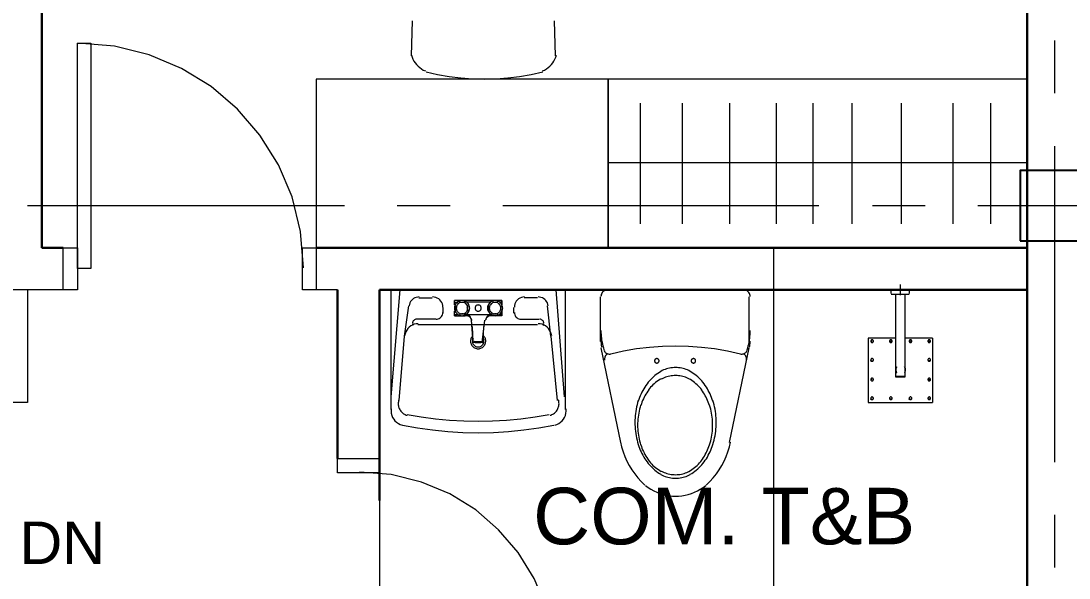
# Model space of a CAD drawing. Header units: millimetres. Extents: x -5796 to 14097, y -6464 to 19186.
# Drawn here: x 1475 to 5199, y 8046 to 10026 of the extents above; entities that cross this region are included whole.
import ezdxf

# ---------------------------------------------------------------- set-up
doc = ezdxf.new("R2010")
doc.units = ezdxf.units.MM
for name, color, linetype in [('ARCH-LINES', 7, 'Continuous'), ('ARCH-TEXT', 7, 'Continuous'), ('COLUMN', 1, 'Continuous')]:
    doc.layers.add(name, color=color, linetype=linetype)
doc.styles.add('Arial', font='arial.ttf')

msp = doc.modelspace()

# ---------------------------------------------------------------- linework, layer by layer
at = {"layer": 'ARCH-LINES', "lineweight": 30}
for points in [[(1549, 9219.7), (1549, 12670)], [(5050, 12670), (5050, 3201.6)], [(1625.1, 9219.7), (1549, 9219.7)], [(5050, 9219.7), (2523.4, 9219.7)], [(2599.6, 9070.6), (2599.6, 8470.7)], [(2748.8, 9070.6), (2748.8, 8321.5)], [(2748.8, 9070.6), (5050, 9070.6)]]:
    msp.add_lwpolyline(points, dxfattribs=at)
at = {"layer": 'ARCH-LINES', "lineweight": 9}
for points in [[(2863.1, 9902.2), (2866.2, 10026)], [(3374.1, 9902.2), (3370.9, 10026)], [(2479, 9148.3), (2468.5, 9277.8), (2438.1, 9400.6), (2389.5, 9515.2), (2324.3, 9619.8), (2244.2, 9712.8), (2150.9, 9792.6), (2045.8, 9857.5), (1930.8, 9905.9), (1807.5, 9936.2), (1677.5, 9946.6)], [(2862.6, 9904.9), (2864.9, 9897.4), (2867.9, 9890.2), (2871.5, 9883.3), (2875.7, 9876.8), (2880.5, 9870.8), (2885.9, 9865.2), (2891.7, 9860.1), (2898, 9855.5), (2904.7, 9851.6), (2911.9, 9848.2)], [(3328.4, 9848.2), (3335.6, 9851.6), (3342.3, 9855.5), (3348.6, 9860.1), (3354.4, 9865.2), (3359.8, 9870.8), (3364.6, 9876.8), (3368.8, 9883.3), (3372.4, 9890.2), (3375.4, 9897.4), (3377.7, 9904.9)], [(2914.4, 9845.6), (2955.4, 9836.2), (2996.7, 9829), (3038.3, 9823.8), (3080, 9820.7), (3121.7, 9819.7), (3163.5, 9820.7), (3205.2, 9823.8), (3246.8, 9829), (3288.1, 9836.2), (3329.1, 9845.6)], [(2523.4, 9819.6), (2523.4, 9219.7), (3561.4, 9219.7), (3561.4, 9819.6), (2523.4, 9819.6)], [(3561.4, 9819.6), (3561.4, 9219.7), (5050, 9219.7), (5050, 9819.6), (3561.4, 9819.6)], [(5050, 9521.3), (3561.4, 9521.3)], [(4599.3, 9089.6), (4599.3, 9051.5)], [(4567.5, 9057.9), (4567.5, 9070.6)], [(4567.5, 9070.6), (4570.7, 9070.6)], [(4567.5, 9057.9), (4567.5, 9057.9)], [(4567.5, 9054.7), (4570.7, 9054.7)], [(4570.7, 9070.6), (4627.9, 9070.6)], [(4570.7, 9054.7), (4627.9, 9054.7)], [(4580.2, 9070.6), (4618.3, 9070.6)], [(4583.4, 8762.7), (4583.4, 9054.7)], [(4615.2, 9054.7), (4615.2, 8762.7)], [(4627.9, 9070.6), (4631, 9070.6)], [(4627.9, 9054.7), (4631, 9054.7)], [(4631, 9070.6), (4631, 9057.9)], [(4631, 9057.9), (4631, 9057.9)], [(4485, 8899.2), (4485, 8899.2)], [(4485, 8899.2), (4485, 8670.6)], [(4583.4, 8899.2), (4485, 8899.2)], [(4499.3, 8892.8), (4498.5, 8892.7), (4497.8, 8892.6), (4497.1, 8892.3), (4496.5, 8891.9), (4495.9, 8891.4), (4495.5, 8890.9), (4495.1, 8890.2), (4494.8, 8889.6), (4494.6, 8888.8), (4494.5, 8888)], [(4494.5, 8888), (4494.6, 8887.3), (4494.8, 8886.5), (4495.1, 8885.9), (4495.5, 8885.2), (4495.9, 8884.7), (4496.5, 8884.2), (4497.1, 8883.8), (4497.8, 8883.5), (4498.5, 8883.3), (4499.3, 8883.3)], [(4494.5, 8886.5), (4497.7, 8886.5)], [(4497.7, 8886.5), (4494.5, 8886.5)], [(4497.7, 8886.5), (4497.7, 8889.6)], [(4497.7, 8889.6), (4497.7, 8886.5)], [(4497.7, 8889.6), (4497.7, 8889.6)], [(4497.7, 8886.5), (4497.7, 8886.5)], [(4504.1, 8888), (4504, 8888.8), (4503.8, 8889.6), (4503.5, 8890.2), (4503.1, 8890.9), (4502.7, 8891.4), (4502.1, 8891.9), (4501.5, 8892.3), (4500.8, 8892.6), (4500.1, 8892.7), (4499.3, 8892.8)], [(4499.3, 8883.3), (4500.1, 8883.3), (4500.8, 8883.5), (4501.5, 8883.8), (4502.1, 8884.2), (4502.7, 8884.7), (4503.1, 8885.2), (4503.5, 8885.9), (4503.8, 8886.5), (4504, 8887.3), (4504.1, 8888)], [(4566, 8892.8), (4565.2, 8892.7), (4564.5, 8892.6), (4563.8, 8892.3), (4563.2, 8891.9), (4562.6, 8891.4), (4562.1, 8890.9), (4561.7, 8890.2), (4561.4, 8889.6), (4561.3, 8888.8), (4561.2, 8888)], [(4561.2, 8888), (4561.3, 8887.3), (4561.4, 8886.5), (4561.7, 8885.9), (4562.1, 8885.2), (4562.6, 8884.7), (4563.2, 8884.2), (4563.8, 8883.8), (4564.5, 8883.5), (4565.2, 8883.3), (4566, 8883.3)], [(4564.4, 8886.5), (4564.4, 8889.6)], [(4564.4, 8889.6), (4564.4, 8886.5)], [(4564.4, 8889.6), (4564.4, 8889.6)], [(4567.5, 8886.5), (4564.4, 8886.5)], [(4564.4, 8886.5), (4567.5, 8886.5)], [(4564.4, 8886.5), (4564.4, 8886.5)], [(4570.7, 8888), (4570.7, 8888.8), (4570.5, 8889.6), (4570.2, 8890.2), (4569.8, 8890.9), (4569.3, 8891.4), (4568.8, 8891.9), (4568.2, 8892.3), (4567.5, 8892.6), (4566.7, 8892.7), (4566, 8892.8)], [(4566, 8883.3), (4566.7, 8883.3), (4567.5, 8883.5), (4568.2, 8883.8), (4568.8, 8884.2), (4569.3, 8884.7), (4569.8, 8885.2), (4570.2, 8885.9), (4570.5, 8886.5), (4570.7, 8887.3), (4570.7, 8888)], [(4713.6, 8899.2), (4615.2, 8899.2)], [(4635.8, 8892.8), (4635, 8892.7), (4634.3, 8892.6), (4633.6, 8892.3), (4633, 8891.9), (4632.4, 8891.4), (4632, 8890.9), (4631.6, 8890.2), (4631.3, 8889.6), (4631.1, 8888.8), (4631, 8888)], [(4631, 8888), (4631.1, 8887.3), (4631.3, 8886.5), (4631.6, 8885.9), (4632, 8885.2), (4632.4, 8884.7), (4633, 8884.2), (4633.6, 8883.8), (4634.3, 8883.5), (4635, 8883.3), (4635.8, 8883.3)], [(4631, 8886.5), (4634.2, 8886.5)], [(4634.2, 8886.5), (4631, 8886.5)], [(4634.2, 8886.5), (4634.2, 8889.6)], [(4634.2, 8889.6), (4634.2, 8886.5)], [(4634.2, 8889.6), (4634.2, 8889.6)], [(4634.2, 8886.5), (4634.2, 8886.5)], [(4640.6, 8888), (4640.5, 8888.8), (4640.3, 8889.6), (4640, 8890.2), (4639.6, 8890.9), (4639.2, 8891.4), (4638.6, 8891.9), (4638, 8892.3), (4637.3, 8892.6), (4636.6, 8892.7), (4635.8, 8892.8)], [(4635.8, 8883.3), (4636.6, 8883.3), (4637.3, 8883.5), (4638, 8883.8), (4638.6, 8884.2), (4639.2, 8884.7), (4639.6, 8885.2), (4640, 8885.9), (4640.3, 8886.5), (4640.5, 8887.3), (4640.6, 8888)], [(4702.4, 8892.8), (4701.7, 8892.7), (4700.9, 8892.6), (4700.3, 8892.3), (4699.6, 8891.9), (4699.1, 8891.4), (4698.6, 8890.9), (4698.2, 8890.2), (4697.9, 8889.6), (4697.8, 8888.8), (4697.7, 8888)], [(4697.7, 8888), (4697.8, 8887.3), (4697.9, 8886.5), (4698.2, 8885.9), (4698.6, 8885.2), (4699.1, 8884.7), (4699.6, 8884.2), (4700.3, 8883.8), (4700.9, 8883.5), (4701.7, 8883.3), (4702.4, 8883.3)], [(4700.9, 8886.5), (4700.9, 8889.6)], [(4700.9, 8889.6), (4700.9, 8886.5)], [(4700.9, 8889.6), (4700.9, 8889.6)], [(4704, 8886.5), (4700.9, 8886.5)], [(4700.9, 8886.5), (4704, 8886.5)], [(4700.9, 8886.5), (4700.9, 8886.5)], [(4707.2, 8888), (4707.1, 8888.8), (4707, 8889.6), (4706.7, 8890.2), (4706.3, 8890.9), (4705.8, 8891.4), (4705.3, 8891.9), (4704.6, 8892.3), (4704, 8892.6), (4703.2, 8892.7), (4702.4, 8892.8)], [(4702.4, 8883.3), (4703.2, 8883.3), (4704, 8883.5), (4704.6, 8883.8), (4705.3, 8884.2), (4705.8, 8884.7), (4706.3, 8885.2), (4706.7, 8885.9), (4707, 8886.5), (4707.1, 8887.3), (4707.2, 8888)], [(4713.6, 8899.2), (4713.6, 8899.2)], [(4713.6, 8899.2), (4713.6, 8670.6)], [(4499.3, 8826.2), (4498.5, 8826.1), (4497.8, 8825.9), (4497.1, 8825.6), (4496.5, 8825.2), (4495.9, 8824.8), (4495.5, 8824.2), (4495.1, 8823.6), (4494.8, 8822.9), (4494.6, 8822.2), (4494.5, 8821.4)], [(4494.5, 8821.4), (4494.6, 8820.6), (4494.8, 8819.9), (4495.1, 8819.2), (4495.5, 8818.6), (4495.9, 8818), (4496.5, 8817.5), (4497.1, 8817.2), (4497.8, 8816.9), (4498.5, 8816.7), (4499.3, 8816.6)], [(4494.5, 8819.8), (4494.5, 8816.6)], [(4494.5, 8816.6), (4494.5, 8819.8)], [(4494.5, 8819.8), (4497.7, 8819.8)], [(4497.7, 8816.6), (4494.5, 8816.6)], [(4497.7, 8816.6), (4497.7, 8819.8)], [(4497.7, 8819.8), (4497.7, 8816.6)], [(4497.7, 8819.8), (4497.7, 8819.8)], [(4497.7, 8816.6), (4497.7, 8816.6)], [(4497.7, 8816.6), (4497.7, 8816.6)], [(4504.1, 8821.4), (4504, 8822.2), (4503.8, 8822.9), (4503.5, 8823.6), (4503.1, 8824.2), (4502.7, 8824.8), (4502.1, 8825.2), (4501.5, 8825.6), (4500.8, 8825.9), (4500.1, 8826.1), (4499.3, 8826.2)], [(4499.3, 8816.6), (4500.1, 8816.7), (4500.8, 8816.9), (4501.5, 8817.2), (4502.1, 8817.5), (4502.7, 8818), (4503.1, 8818.6), (4503.5, 8819.2), (4503.8, 8819.9), (4504, 8820.6), (4504.1, 8821.4)], [(4586.7, 8796.7), (4586.1, 8795.8), (4585.6, 8794.8), (4585.1, 8793.9), (4584.6, 8792.9), (4584.3, 8791.8), (4584, 8790.8), (4583.7, 8789.7), (4583.6, 8788.7), (4583.5, 8787.6), (4583.4, 8786.5)], [(4586.6, 8796.6), (4586, 8795.7), (4585.5, 8794.7), (4585, 8793.8), (4584.6, 8792.8), (4584.2, 8791.8), (4584, 8790.8), (4583.7, 8789.7), (4583.6, 8788.6), (4583.5, 8787.6), (4583.4, 8786.5)], [(4586.4, 8796.2), (4585.9, 8795.4), (4585.4, 8794.5), (4584.9, 8793.5), (4584.5, 8792.6), (4584.2, 8791.6), (4583.9, 8790.6), (4583.7, 8789.6), (4583.5, 8788.6), (4583.5, 8787.5), (4583.4, 8786.5)], [(4586.3, 8796.1), (4585.3, 8794.3), (4584.5, 8792.4), (4583.9, 8790.5), (4583.5, 8788.5), (4583.4, 8786.5), (4583.5, 8784.5), (4583.9, 8782.5), (4584.5, 8780.5), (4585.3, 8778.6), (4586.3, 8776.8)], [(4584.9, 8793.4), (4584.4, 8792.1), (4583.9, 8790.7), (4583.7, 8789.3), (4583.5, 8787.9), (4583.4, 8786.5), (4583.5, 8785.1), (4583.7, 8783.6), (4583.9, 8782.2), (4584.4, 8780.9), (4584.9, 8779.5)], [(4615, 8776.3), (4616.2, 8778.1), (4617.1, 8780.1), (4617.8, 8782.2), (4618.2, 8784.3), (4618.3, 8786.5), (4618.2, 8788.6), (4617.8, 8790.7), (4617.1, 8792.8), (4616.2, 8794.8), (4615, 8796.7)], [(4615.1, 8776.4), (4616.3, 8778.2), (4617.2, 8780.2), (4617.8, 8782.3), (4618.2, 8784.4), (4618.3, 8786.5), (4618.2, 8788.6), (4617.8, 8790.7), (4617.2, 8792.7), (4616.3, 8794.7), (4615.1, 8796.6)], [(4615.3, 8776.7), (4616.4, 8778.5), (4617.3, 8780.4), (4617.9, 8782.4), (4618.2, 8784.4), (4618.3, 8786.5), (4618.2, 8788.5), (4617.9, 8790.5), (4617.3, 8792.5), (4616.4, 8794.4), (4615.3, 8796.2)], [(4615.4, 8776.8), (4616.5, 8778.6), (4617.3, 8780.5), (4617.9, 8782.5), (4618.2, 8784.5), (4618.3, 8786.5), (4618.2, 8788.5), (4617.9, 8790.5), (4617.3, 8792.4), (4616.5, 8794.3), (4615.4, 8796.1)], [(4616.9, 8779.5), (4617.4, 8780.9), (4617.8, 8782.2), (4618.1, 8783.6), (4618.3, 8785.1), (4618.3, 8786.5), (4618.3, 8787.9), (4618.1, 8789.3), (4617.8, 8790.7), (4617.4, 8792.1), (4616.9, 8793.4)], [(4702.4, 8826.2), (4701.7, 8826.1), (4700.9, 8825.9), (4700.3, 8825.6), (4699.6, 8825.2), (4699.1, 8824.8), (4698.6, 8824.2), (4698.2, 8823.6), (4697.9, 8822.9), (4697.8, 8822.2), (4697.7, 8821.4)], [(4697.7, 8821.4), (4697.8, 8820.6), (4697.9, 8819.9), (4698.2, 8819.2), (4698.6, 8818.6), (4699.1, 8818), (4699.6, 8817.5), (4700.3, 8817.2), (4700.9, 8816.9), (4701.7, 8816.7), (4702.4, 8816.6)], [(4700.9, 8816.6), (4700.9, 8819.8)], [(4700.9, 8819.8), (4704, 8819.8)], [(4700.9, 8819.8), (4700.9, 8819.8)], [(4700.9, 8819.8), (4700.9, 8816.6)], [(4700.9, 8816.6), (4704, 8816.6)], [(4707.2, 8821.4), (4707.1, 8822.2), (4707, 8822.9), (4706.7, 8823.6), (4706.3, 8824.2), (4705.8, 8824.8), (4705.3, 8825.2), (4704.6, 8825.6), (4704, 8825.9), (4703.2, 8826.1), (4702.4, 8826.2)], [(4702.4, 8816.6), (4703.2, 8816.7), (4704, 8816.9), (4704.6, 8817.2), (4705.3, 8817.5), (4705.8, 8818), (4706.3, 8818.6), (4706.7, 8819.2), (4707, 8819.9), (4707.1, 8820.6), (4707.2, 8821.4)], [(4704, 8816.6), (4704, 8819.8)], [(4704, 8819.8), (4704, 8816.6)], [(4499.3, 8756.3), (4498.5, 8756.3), (4497.8, 8756.1), (4497.1, 8755.8), (4496.5, 8755.4), (4495.9, 8754.9), (4495.5, 8754.4), (4495.1, 8753.7), (4494.8, 8753.1), (4494.6, 8752.3), (4494.5, 8751.6)], [(4497.7, 8750), (4497.7, 8753.1)], [(4497.7, 8753.1), (4497.7, 8750)], [(4504.1, 8751.6), (4504, 8752.3), (4503.8, 8753.1), (4503.5, 8753.7), (4503.1, 8754.4), (4502.7, 8754.9), (4502.1, 8755.4), (4501.5, 8755.8), (4500.8, 8756.1), (4500.1, 8756.3), (4499.3, 8756.3)], [(4583.4, 8786.5), (4583.5, 8785.4), (4583.6, 8784.3), (4583.7, 8783.2), (4584, 8782.2), (4584.3, 8781.1), (4584.6, 8780.1), (4585.1, 8779.1), (4585.6, 8778.1), (4586.1, 8777.2), (4586.7, 8776.3)], [(4583.4, 8786.5), (4583.5, 8785.4), (4583.5, 8784.4), (4583.7, 8783.4), (4583.9, 8782.4), (4584.2, 8781.4), (4584.5, 8780.4), (4584.9, 8779.4), (4585.4, 8778.5), (4585.9, 8777.6), (4586.4, 8776.7)], [(4583.4, 8786.5), (4583.5, 8785.4), (4583.6, 8784.3), (4583.7, 8783.3), (4584, 8782.2), (4584.2, 8781.2), (4584.6, 8780.2), (4585, 8779.2), (4585.5, 8778.2), (4586, 8777.3), (4586.6, 8776.4)], [(4615.2, 8762.7), (4583.4, 8762.7)], [(4583.4, 8762.7), (4615.2, 8762.7), (4615.2, 8759.5), (4583.4, 8759.5), (4583.4, 8762.7)], [(4702.4, 8756.3), (4701.7, 8756.3), (4700.9, 8756.1), (4700.3, 8755.8), (4699.6, 8755.4), (4699.1, 8754.9), (4698.6, 8754.4), (4698.2, 8753.7), (4697.9, 8753.1), (4697.8, 8752.3), (4697.7, 8751.6)], [(4700.9, 8750), (4700.9, 8753.1)], [(4700.9, 8753.1), (4700.9, 8750)], [(4707.2, 8751.6), (4707.1, 8752.3), (4707, 8753.1), (4706.7, 8753.7), (4706.3, 8754.4), (4705.8, 8754.9), (4705.3, 8755.4), (4704.6, 8755.8), (4704, 8756.1), (4703.2, 8756.3), (4702.4, 8756.3)], [(4494.5, 8751.6), (4494.6, 8750.8), (4494.8, 8750.1), (4495.1, 8749.4), (4495.5, 8748.7), (4495.9, 8748.2), (4496.5, 8747.7), (4497.1, 8747.3), (4497.8, 8747), (4498.5, 8746.9), (4499.3, 8746.8)], [(4494.5, 8750), (4497.7, 8750)], [(4497.7, 8750), (4494.5, 8750)], [(4497.7, 8750), (4497.7, 8750)], [(4497.7, 8750), (4497.7, 8750)], [(4499.3, 8746.8), (4500.1, 8746.9), (4500.8, 8747), (4501.5, 8747.3), (4502.1, 8747.7), (4502.7, 8748.2), (4503.1, 8748.7), (4503.5, 8749.4), (4503.8, 8750.1), (4504, 8750.8), (4504.1, 8751.6)], [(4697.7, 8751.6), (4697.8, 8750.8), (4697.9, 8750.1), (4698.2, 8749.4), (4698.6, 8748.7), (4699.1, 8748.2), (4699.6, 8747.7), (4700.3, 8747.3), (4700.9, 8747), (4701.7, 8746.9), (4702.4, 8746.8)], [(4704, 8750), (4700.9, 8750)], [(4700.9, 8750), (4704, 8750)], [(4700.9, 8750), (4700.9, 8750)], [(4702.4, 8746.8), (4703.2, 8746.9), (4704, 8747), (4704.6, 8747.3), (4705.3, 8747.7), (4705.8, 8748.2), (4706.3, 8748.7), (4706.7, 8749.4), (4707, 8750.1), (4707.1, 8750.8), (4707.2, 8751.6)], [(4499.3, 8689.7), (4498.5, 8689.6), (4497.8, 8689.4), (4497.1, 8689.1), (4496.5, 8688.7), (4495.9, 8688.3), (4495.5, 8687.7), (4495.1, 8687.1), (4494.8, 8686.4), (4494.6, 8685.7), (4494.5, 8684.9)], [(4494.5, 8684.9), (4494.6, 8684.1), (4494.8, 8683.4), (4495.1, 8682.7), (4495.5, 8682.1), (4495.9, 8681.5), (4496.5, 8681.1), (4497.1, 8680.7), (4497.8, 8680.4), (4498.5, 8680.2), (4499.3, 8680.1)], [(4494.5, 8683.3), (4494.5, 8680.1)], [(4494.5, 8680.1), (4494.5, 8683.3)], [(4494.5, 8683.3), (4497.7, 8683.3)], [(4497.7, 8680.1), (4494.5, 8680.1)], [(4497.7, 8680.1), (4497.7, 8683.3)], [(4497.7, 8683.3), (4497.7, 8680.1)], [(4497.7, 8683.3), (4497.7, 8683.3)], [(4497.7, 8680.1), (4497.7, 8680.1)], [(4497.7, 8680.1), (4497.7, 8680.1)], [(4504.1, 8684.9), (4504, 8685.7), (4503.8, 8686.4), (4503.5, 8687.1), (4503.1, 8687.7), (4502.7, 8688.3), (4502.1, 8688.7), (4501.5, 8689.1), (4500.8, 8689.4), (4500.1, 8689.6), (4499.3, 8689.7)], [(4499.3, 8680.1), (4500.1, 8680.2), (4500.8, 8680.4), (4501.5, 8680.7), (4502.1, 8681.1), (4502.7, 8681.5), (4503.1, 8682.1), (4503.5, 8682.7), (4503.8, 8683.4), (4504, 8684.1), (4504.1, 8684.9)], [(4566, 8689.7), (4565.2, 8689.6), (4564.5, 8689.4), (4563.8, 8689.1), (4563.2, 8688.7), (4562.6, 8688.3), (4562.1, 8687.7), (4561.7, 8687.1), (4561.4, 8686.4), (4561.3, 8685.7), (4561.2, 8684.9)], [(4561.2, 8684.9), (4561.3, 8684.1), (4561.4, 8683.4), (4561.7, 8682.7), (4562.1, 8682.1), (4562.6, 8681.5), (4563.2, 8681.1), (4563.8, 8680.7), (4564.5, 8680.4), (4565.2, 8680.2), (4566, 8680.1)], [(4564.4, 8680.1), (4564.4, 8683.3)], [(4564.4, 8683.3), (4567.5, 8683.3)], [(4564.4, 8683.3), (4564.4, 8683.3)], [(4564.4, 8683.3), (4564.4, 8680.1)], [(4564.4, 8680.1), (4567.5, 8680.1)], [(4570.7, 8684.9), (4570.7, 8685.7), (4570.5, 8686.4), (4570.2, 8687.1), (4569.8, 8687.7), (4569.3, 8688.3), (4568.8, 8688.7), (4568.2, 8689.1), (4567.5, 8689.4), (4566.7, 8689.6), (4566, 8689.7)], [(4566, 8680.1), (4566.7, 8680.2), (4567.5, 8680.4), (4568.2, 8680.7), (4568.8, 8681.1), (4569.3, 8681.5), (4569.8, 8682.1), (4570.2, 8682.7), (4570.5, 8683.4), (4570.7, 8684.1), (4570.7, 8684.9)], [(4567.5, 8680.1), (4567.5, 8683.3)], [(4567.5, 8683.3), (4567.5, 8680.1)], [(4635.8, 8689.7), (4635, 8689.6), (4634.3, 8689.4), (4633.6, 8689.1), (4633, 8688.7), (4632.4, 8688.3), (4632, 8687.7), (4631.6, 8687.1), (4631.3, 8686.4), (4631.1, 8685.7), (4631, 8684.9)], [(4631, 8684.9), (4631.1, 8684.1), (4631.3, 8683.4), (4631.6, 8682.7), (4632, 8682.1), (4632.4, 8681.5), (4633, 8681.1), (4633.6, 8680.7), (4634.3, 8680.4), (4635, 8680.2), (4635.8, 8680.1)], [(4631, 8683.3), (4631, 8680.1)], [(4631, 8680.1), (4631, 8683.3)], [(4631, 8683.3), (4634.2, 8683.3)], [(4634.2, 8680.1), (4631, 8680.1)], [(4634.2, 8680.1), (4634.2, 8683.3)], [(4634.2, 8683.3), (4634.2, 8680.1)], [(4634.2, 8683.3), (4634.2, 8683.3)], [(4634.2, 8680.1), (4634.2, 8680.1)], [(4634.2, 8680.1), (4634.2, 8680.1)], [(4640.6, 8684.9), (4640.5, 8685.7), (4640.3, 8686.4), (4640, 8687.1), (4639.6, 8687.7), (4639.2, 8688.3), (4638.6, 8688.7), (4638, 8689.1), (4637.3, 8689.4), (4636.6, 8689.6), (4635.8, 8689.7)], [(4635.8, 8680.1), (4636.6, 8680.2), (4637.3, 8680.4), (4638, 8680.7), (4638.6, 8681.1), (4639.2, 8681.5), (4639.6, 8682.1), (4640, 8682.7), (4640.3, 8683.4), (4640.5, 8684.1), (4640.6, 8684.9)], [(4702.4, 8689.7), (4701.7, 8689.6), (4700.9, 8689.4), (4700.3, 8689.1), (4699.6, 8688.7), (4699.1, 8688.3), (4698.6, 8687.7), (4698.2, 8687.1), (4697.9, 8686.4), (4697.8, 8685.7), (4697.7, 8684.9)], [(4697.7, 8684.9), (4697.8, 8684.1), (4697.9, 8683.4), (4698.2, 8682.7), (4698.6, 8682.1), (4699.1, 8681.5), (4699.6, 8681.1), (4700.3, 8680.7), (4700.9, 8680.4), (4701.7, 8680.2), (4702.4, 8680.1)], [(4700.9, 8680.1), (4700.9, 8683.3)], [(4700.9, 8683.3), (4704, 8683.3)], [(4700.9, 8683.3), (4700.9, 8683.3)], [(4700.9, 8683.3), (4700.9, 8680.1)], [(4700.9, 8680.1), (4704, 8680.1)], [(4707.2, 8684.9), (4707.1, 8685.7), (4707, 8686.4), (4706.7, 8687.1), (4706.3, 8687.7), (4705.8, 8688.3), (4705.3, 8688.7), (4704.6, 8689.1), (4704, 8689.4), (4703.2, 8689.6), (4702.4, 8689.7)], [(4702.4, 8680.1), (4703.2, 8680.2), (4704, 8680.4), (4704.6, 8680.7), (4705.3, 8681.1), (4705.8, 8681.5), (4706.3, 8682.1), (4706.7, 8682.7), (4707, 8683.4), (4707.1, 8684.1), (4707.2, 8684.9)], [(4704, 8680.1), (4704, 8683.3)], [(4704, 8683.3), (4704, 8680.1)], [(4485, 8670.6), (4713.6, 8670.6)], [(3377.3, 7723.1), (3368.1, 7836.7), (3341.6, 7944.4), (3299.1, 8044.8), (3242.2, 8136.5), (3172.3, 8218), (3090.7, 8288), (2999, 8344.9), (2898.6, 8387.4), (2790.9, 8413.9), (2677.4, 8423)], [(2748.8, 8419.9), (2748.8, 7769.2)]]:
    msp.add_lwpolyline(points, dxfattribs=at)
at = {"layer": 'ARCH-LINES', "lineweight": 18}
for points in [[(1675.9, 9146.7), (1675.9, 9946.6), (1723.5, 9946.6), (1723.5, 9146.7), (1675.9, 9146.7)], [(1625.1, 9070.6), (1625.1, 9219.7), (1675.9, 9219.7), (1675.9, 9070.6), (1625.1, 9070.6)], [(2475.8, 9070.6), (2475.8, 9219.7), (2523.4, 9219.7), (2523.4, 9070.6), (2475.8, 9070.6)], [(1498.2, 9070.6), (1498.2, 8670.6)], [(1498.2, 8670.6), (1298.2, 8670.6)], [(2599.6, 8470.7), (2748.8, 8470.7), (2748.8, 8419.9), (2599.6, 8419.9), (2599.6, 8470.7)]]:
    msp.add_lwpolyline(points, dxfattribs=at)
at = {"layer": 'ARCH-LINES', "lineweight": 5}
for points in [[(5148.4, 9768.9), (5148.4, 9956.1)], [(3675.6, 9733.9), (3675.6, 9305.4)], [(3824.8, 9733.9), (3824.8, 9305.4)], [(3993, 9733.9), (3993, 9305.4)], [(4158.1, 9733.9), (4158.1, 9305.4)], [(4288.2, 9733.9), (4288.2, 9305.4)], [(4427.9, 9733.9), (4427.9, 9305.4)], [(4602.5, 9733.9), (4602.5, 9305.4)], [(4786.6, 9733.9), (4786.6, 9305.4)], [(4919.9, 9733.9), (4919.9, 9305.4)], [(5148.4, 8458), (5148.4, 9581.6)], [(2625, 9368.9), (1498.2, 9368.9)], [(2999.5, 9368.9), (2812.3, 9368.9)], [(4310.4, 9368.9), (3186.8, 9368.9)], [(4688.2, 9368.9), (4500.9, 9368.9)], [(5999.1, 9368.9), (4875.4, 9368.9)], [(4148.6, 9219.7), (4148.6, 7572.4)], [(1625.1, 9070.6), (1399.8, 9070.6)], [(2599.6, 9070.6), (2523.4, 9070.6)], [(5148.4, 8083.4), (5148.4, 8270.7)]]:
    msp.add_lwpolyline(points, dxfattribs=at)
at = {"layer": 'ARCH-LINES', "lineweight": 5, "true_color": 0x989898}
for points in [[(2790, 9070.6), (3409, 9070.6)], [(2790, 8645.2), (2790, 9070.6)], [(2790, 8689.7), (2821.8, 9070.6)], [(3405.8, 8689.7), (3377.3, 9070.6)], [(3409, 9070.6), (3409, 8645.2)], [(3559.8, 9070.6), (3555.9, 9070.2), (3552.2, 9069.3), (3548.8, 9067.9), (3545.7, 9066), (3542.9, 9063.6), (3540.6, 9060.8), (3538.6, 9057.7), (3537.2, 9054.3), (3536.3, 9050.6), (3536, 9046.8)], [(4040.6, 9070.6), (3558.2, 9070.6)], [(4066, 9046.8), (4065.7, 9050.6), (4064.8, 9054.3), (4063.4, 9057.7), (4061.4, 9060.8), (4059.1, 9063.6), (4056.3, 9066), (4053.2, 9067.9), (4049.8, 9069.3), (4046.1, 9070.2), (4042.2, 9070.6)], [(2837.7, 8905.5), (2853.5, 9013.4)], [(2890, 9045.2), (2884.7, 9044.8), (2879.5, 9043.6), (2874.6, 9041.8), (2870.1, 9039.3), (2866, 9036.2), (2862.4, 9032.5), (2859.3, 9028.4), (2856.8, 9023.9), (2855, 9018.9), (2853.9, 9013.6)], [(2888.4, 9042), (2936.1, 9042)], [(2974.1, 9008.7), (2973.7, 9014.6), (2972.3, 9020.2), (2970.1, 9025.4), (2967.1, 9030.2), (2963.5, 9034.5), (2959.2, 9038.1), (2954.4, 9041.1), (2949.2, 9043.3), (2943.6, 9044.7), (2937.6, 9045.2)], [(3183.6, 9032.5), (3015.4, 9032.5)], [(3042.4, 9032.5), (3038, 9032.1), (3033.9, 9031.1), (3030, 9029.5), (3026.5, 9027.3), (3023.3, 9024.6), (3020.6, 9021.4), (3018.4, 9017.9), (3016.8, 9014), (3015.8, 9009.9), (3015.4, 9005.5)], [(3015.4, 9026.1), (3015.4, 9032.5)], [(3015.4, 9016.6), (3015.4, 9032.5)], [(3015.4, 9016.6), (3015.4, 9026.1)], [(3015.4, 9026.1), (3024.9, 9026.1)], [(3017.7, 8995.5), (3019.2, 8997.3), (3020.3, 8999.2), (3021.1, 9001.2), (3021.6, 9003.3), (3021.8, 9005.5), (3021.6, 9007.6), (3021.1, 9009.7), (3020.3, 9011.8), (3019.2, 9013.7), (3017.7, 9015.4)], [(3042.4, 9026.1), (3039, 9025.9), (3035.9, 9025.1), (3032.9, 9023.8), (3030.2, 9022.1), (3027.8, 9020.1), (3025.7, 9017.7), (3024.1, 9015), (3022.8, 9012), (3022, 9008.8), (3021.8, 9005.5)], [(3032.4, 9030.2), (3034.2, 9028.7), (3036.1, 9027.6), (3038.1, 9026.8), (3040.2, 9026.3), (3042.4, 9026.1), (3044.5, 9026.3), (3046.6, 9026.8), (3048.7, 9027.6), (3050.6, 9028.7), (3052.3, 9030.2)], [(3069.4, 9005.5), (3069, 9009.9), (3068, 9014), (3066.4, 9017.9), (3064.2, 9021.4), (3061.5, 9024.6), (3058.3, 9027.3), (3054.8, 9029.5), (3050.9, 9031.1), (3046.8, 9032.1), (3042.4, 9032.5)], [(3063, 9005.5), (3062.7, 9008.8), (3062, 9012), (3060.7, 9015), (3059, 9017.7), (3057, 9020.1), (3054.6, 9022.1), (3051.9, 9023.8), (3048.9, 9025.1), (3045.7, 9025.9), (3042.4, 9026.1)], [(3145.5, 9026.1), (3053.5, 9026.1)], [(3063.9, 9015.4), (3062.4, 9013.7), (3061.3, 9011.8), (3060.5, 9009.7), (3060, 9007.6), (3059.8, 9005.5), (3060, 9003.3), (3060.5, 9001.2), (3061.3, 8999.2), (3062.4, 8997.3), (3063.9, 8995.5)], [(3099.5, 9016.6), (3097.7, 9016.5), (3096, 9016), (3094.4, 9015.4), (3093, 9014.5), (3091.7, 9013.3), (3090.6, 9012.1), (3089.7, 9010.6), (3089, 9009), (3088.6, 9007.3), (3088.4, 9005.5)], [(3110.6, 9005.5), (3110.5, 9007.3), (3110.1, 9009), (3109.4, 9010.6), (3108.5, 9012.1), (3107.4, 9013.3), (3106.1, 9014.5), (3104.6, 9015.4), (3103, 9016), (3101.3, 9016.5), (3099.5, 9016.6)], [(3159.8, 9032.5), (3155.5, 9032.1), (3151.3, 9031.1), (3147.4, 9029.5), (3143.9, 9027.3), (3140.8, 9024.6), (3138.1, 9021.4), (3135.9, 9017.9), (3134.2, 9014), (3133.2, 9009.9), (3132.9, 9005.5)], [(3135.2, 8995.5), (3136.6, 8997.3), (3137.7, 8999.2), (3138.6, 9001.2), (3139, 9003.3), (3139.2, 9005.5), (3139, 9007.6), (3138.6, 9009.7), (3137.7, 9011.8), (3136.6, 9013.7), (3135.2, 9015.4)], [(3159.8, 9026.1), (3156.5, 9025.9), (3153.3, 9025.1), (3150.3, 9023.8), (3147.6, 9022.1), (3145.2, 9020.1), (3143.2, 9017.7), (3141.5, 9015), (3140.3, 9012), (3139.5, 9008.8), (3139.2, 9005.5)], [(3149.9, 9030.2), (3151.6, 9028.7), (3153.5, 9027.6), (3155.6, 9026.8), (3157.7, 9026.3), (3159.8, 9026.1), (3162, 9026.3), (3164.1, 9026.8), (3166.1, 9027.6), (3168, 9028.7), (3169.8, 9030.2)], [(3186.8, 9005.5), (3186.5, 9009.9), (3185.4, 9014), (3183.8, 9017.9), (3181.6, 9021.4), (3178.9, 9024.6), (3175.8, 9027.3), (3172.2, 9029.5), (3168.4, 9031.1), (3164.2, 9032.1), (3159.8, 9032.5)], [(3180.5, 9005.5), (3180.2, 9008.8), (3179.4, 9012), (3178.2, 9015), (3176.5, 9017.7), (3174.4, 9020.1), (3172, 9022.1), (3169.3, 9023.8), (3166.4, 9025.1), (3163.2, 9025.9), (3159.8, 9026.1)], [(3183.6, 9026.1), (3174.1, 9026.1)], [(3184.5, 9015.4), (3183, 9013.7), (3181.9, 9011.8), (3181.1, 9009.7), (3180.6, 9007.6), (3180.5, 9005.5), (3180.6, 9003.3), (3181.1, 9001.2), (3181.9, 8999.2), (3183, 8997.3), (3184.5, 8995.5)], [(3183.6, 9032.5), (3183.6, 9016.6)], [(3183.6, 9026.1), (3183.6, 9032.5)], [(3183.6, 9016.6), (3183.6, 9026.1)], [(3264.6, 9045.2), (3258.7, 9044.7), (3253, 9043.3), (3247.8, 9041.1), (3243, 9038.1), (3238.8, 9034.5), (3235.1, 9030.2), (3232.1, 9025.4), (3229.9, 9020.2), (3228.6, 9014.6), (3228.1, 9008.7)], [(3310.6, 9042), (3263, 9042)], [(3348.3, 9013.6), (3347.2, 9018.9), (3345.4, 9023.9), (3342.9, 9028.4), (3339.8, 9032.5), (3336.2, 9036.2), (3332.1, 9039.3), (3327.6, 9041.8), (3322.7, 9043.6), (3317.6, 9044.8), (3312.2, 9045.2)], [(3358.2, 8905.5), (3345.5, 9013.4)], [(3532.8, 9045.2), (3532.8, 8886.5)], [(4062.9, 8886.5), (4062.9, 9045.2)], [(2950.3, 8965.8), (2954.2, 8966.1), (2957.9, 8967), (2961.3, 8968.5), (2964.4, 8970.4), (2967.2, 8972.8), (2969.6, 8975.6), (2971.5, 8978.7), (2972.9, 8982.1), (2973.8, 8985.8), (2974.1, 8989.6)], [(2974.1, 9007.1), (2974.1, 8988)], [(3015.4, 9005.5), (3015.8, 9001.1), (3016.8, 8997), (3018.4, 8993.1), (3020.6, 8989.6), (3023.3, 8986.4), (3026.5, 8983.7), (3030, 8981.5), (3033.9, 8979.9), (3038, 8978.9), (3042.4, 8978.5)], [(3015.4, 8978.5), (3015.4, 8994.4)], [(3015.4, 8981.7), (3015.4, 8991.2)], [(3015.4, 8981.7), (3015.4, 8978.5)], [(3024.9, 8981.7), (3015.4, 8981.7)], [(3015.4, 8978.5), (3053.5, 8978.5)], [(3021.8, 9005.5), (3022, 9002.1), (3022.8, 8999), (3024.1, 8996), (3025.7, 8993.3), (3027.8, 8990.9), (3030.2, 8988.8), (3032.9, 8987.2), (3035.9, 8985.9), (3039, 8985.1), (3042.4, 8984.9)], [(3052.3, 8980.8), (3050.6, 8982.3), (3048.7, 8983.4), (3046.6, 8984.2), (3044.5, 8984.7), (3042.4, 8984.9), (3040.2, 8984.7), (3038.1, 8984.2), (3036.1, 8983.4), (3034.2, 8982.3), (3032.4, 8980.8)], [(3042.4, 8978.5), (3046.8, 8978.9), (3050.9, 8979.9), (3054.8, 8981.5), (3058.3, 8983.7), (3061.5, 8986.4), (3064.2, 8989.6), (3066.4, 8993.1), (3068, 8997), (3069, 9001.1), (3069.4, 9005.5)], [(3042.4, 8984.9), (3045.7, 8985.1), (3048.9, 8985.9), (3051.9, 8987.2), (3054.6, 8988.8), (3057, 8990.9), (3059, 8993.3), (3060.7, 8996), (3062, 8999), (3062.7, 9002.1), (3063, 9005.5)], [(3145.5, 8981.7), (3053.5, 8981.7)], [(3075.6, 8963.5), (3075, 8966.8), (3074, 8969.9), (3072.6, 8972.7), (3070.9, 8975.4), (3068.8, 8977.8), (3066.5, 8979.9), (3063.8, 8981.7), (3061, 8983.1), (3057.9, 8984.1), (3054.7, 8984.7)], [(3078.1, 8960.9), (3077, 8963.9), (3075.6, 8966.7), (3073.9, 8969.3), (3071.9, 8971.6), (3069.6, 8973.6), (3067, 8975.3), (3064.3, 8976.7), (3061.3, 8977.7), (3058.3, 8978.3), (3055.1, 8978.5)], [(3088.4, 9005.5), (3088.6, 9003.7), (3089, 9002), (3089.7, 9000.4), (3090.6, 8998.9), (3091.7, 8997.6), (3093, 8996.5), (3094.4, 8995.6), (3096, 8994.9), (3097.7, 8994.5), (3099.5, 8994.4)], [(3099.5, 8994.4), (3101.3, 8994.5), (3103, 8994.9), (3104.6, 8995.6), (3106.1, 8996.5), (3107.4, 8997.6), (3108.5, 8998.9), (3109.4, 9000.4), (3110.1, 9002), (3110.5, 9003.7), (3110.6, 9005.5)], [(3147.1, 8978.5), (3143.9, 8978.3), (3140.9, 8977.7), (3137.9, 8976.7), (3135.2, 8975.3), (3132.7, 8973.6), (3130.3, 8971.6), (3128.3, 8969.3), (3126.6, 8966.7), (3125.2, 8963.9), (3124.1, 8960.9)], [(3147.5, 8984.7), (3144.3, 8984.1), (3141.2, 8983.1), (3138.4, 8981.7), (3135.7, 8979.9), (3133.4, 8977.8), (3131.3, 8975.4), (3129.6, 8972.7), (3128.2, 8969.9), (3127.2, 8966.8), (3126.6, 8963.5)], [(3132.9, 9005.5), (3133.2, 9001.1), (3134.2, 8997), (3135.9, 8993.1), (3138.1, 8989.6), (3140.8, 8986.4), (3143.9, 8983.7), (3147.4, 8981.5), (3151.3, 8979.9), (3155.5, 8978.9), (3159.8, 8978.5)], [(3139.2, 9005.5), (3139.5, 9002.1), (3140.3, 8999), (3141.5, 8996), (3143.2, 8993.3), (3145.2, 8990.9), (3147.6, 8988.8), (3150.3, 8987.2), (3153.3, 8985.9), (3156.5, 8985.1), (3159.8, 8984.9)], [(3183.6, 8978.5), (3145.5, 8978.5)], [(3169.8, 8980.8), (3168, 8982.3), (3166.1, 8983.4), (3164.1, 8984.2), (3162, 8984.7), (3159.8, 8984.9), (3157.7, 8984.7), (3155.6, 8984.2), (3153.5, 8983.4), (3151.6, 8982.3), (3149.9, 8980.8)], [(3159.8, 8978.5), (3164.2, 8978.9), (3168.4, 8979.9), (3172.2, 8981.5), (3175.8, 8983.7), (3178.9, 8986.4), (3181.6, 8989.6), (3183.8, 8993.1), (3185.4, 8997), (3186.5, 9001.1), (3186.8, 9005.5)], [(3159.8, 8984.9), (3163.2, 8985.1), (3166.4, 8985.9), (3169.3, 8987.2), (3172, 8988.8), (3174.4, 8990.9), (3176.5, 8993.3), (3178.2, 8996), (3179.4, 8999), (3180.2, 9002.1), (3180.5, 9005.5)], [(3183.6, 8981.7), (3174.1, 8981.7)], [(3183.6, 8994.4), (3183.6, 8978.5)], [(3183.6, 8981.7), (3183.6, 8991.2)], [(3183.6, 8978.5), (3183.6, 8981.7)], [(3224.9, 9007.1), (3224.9, 8988)], [(3228.1, 8989.6), (3228.4, 8985.8), (3229.3, 8982.1), (3230.7, 8978.7), (3232.7, 8975.6), (3235, 8972.8), (3237.8, 8970.4), (3240.9, 8968.5), (3244.4, 8967), (3248, 8966.1), (3251.9, 8965.8)], [(2886.9, 8949.9), (2879.6, 8949.4), (2872.7, 8947.9), (2866.1, 8945.4), (2860, 8942), (2854.5, 8937.8), (2849.6, 8932.9), (2845.5, 8927.4), (2842.1, 8921.2), (2839.6, 8914.6), (2838.1, 8907.4)], [(2880.5, 8965.8), (2878.2, 8965.6), (2876, 8965.1), (2873.9, 8964.2), (2872.1, 8963.1), (2870.4, 8961.6), (2869, 8960), (2867.8, 8958.1), (2867, 8956), (2866.4, 8953.8), (2866.2, 8951.5)], [(2866.2, 8949.9), (2866.2, 8943.6)], [(2948.8, 8965.8), (2878.9, 8965.8)], [(2885.3, 8946.8), (3310.6, 8946.8)], [(3082.1, 8883.3), (3075.7, 8962.6)], [(3082.1, 8883.3), (3078.9, 8940.4)], [(3113.8, 8883.3), (3123.3, 8962.6)], [(3117, 8883.3), (3120.2, 8940.4)], [(3250.3, 8965.8), (3316.9, 8965.8)], [(3360.9, 8907.4), (3359.4, 8914.6), (3356.9, 8921.2), (3353.6, 8927.4), (3349.4, 8932.9), (3344.5, 8937.8), (3339, 8942), (3332.9, 8945.4), (3326.4, 8947.9), (3319.4, 8949.4), (3312.2, 8949.9)], [(3332.8, 8951.5), (3332.6, 8953.8), (3332.1, 8956), (3331.2, 8958.1), (3330.1, 8960), (3328.6, 8961.6), (3327, 8963.1), (3325.1, 8964.2), (3323.1, 8965.1), (3320.9, 8965.6), (3318.5, 8965.8)], [(3332.8, 8949.9), (3329.6, 8943.6)], [(2818.6, 8677), (2837.7, 8905.5)], [(3080.8, 8907.5), (3078.6, 8905.1), (3076.7, 8902.5), (3075.2, 8899.7), (3074, 8896.7), (3073.1, 8893.7), (3072.7, 8890.6), (3072.5, 8887.4), (3072.8, 8884.2), (3073.5, 8881.1), (3074.5, 8878)], [(3124.5, 8878), (3125.6, 8881.1), (3126.2, 8884.2), (3126.5, 8887.4), (3126.4, 8890.6), (3125.9, 8893.7), (3125.1, 8896.7), (3123.9, 8899.7), (3122.3, 8902.5), (3120.5, 8905.1), (3118.2, 8907.5)], [(3358.2, 8905.5), (3380.4, 8677)], [(3536, 8926.1), (3536, 8919.1), (3536.2, 8912.1), (3536.7, 8905.2), (3537.4, 8898.3), (3538.4, 8891.4), (3539.6, 8884.5), (3541, 8877.7), (3542.6, 8870.9), (3544.4, 8864.2), (3546.5, 8857.6)], [(4055.5, 8857.6), (4057.6, 8864.2), (4059.4, 8870.9), (4061.1, 8877.7), (4062.5, 8884.5), (4063.6, 8891.4), (4064.6, 8898.3), (4065.3, 8905.2), (4065.8, 8912.1), (4066, 8919.1), (4066, 8926.1)], [(3074.5, 8878), (3075.9, 8875), (3077.6, 8872.3), (3079.6, 8869.8), (3081.9, 8867.6), (3084.4, 8865.7), (3087.1, 8864.1), (3090, 8862.8), (3093.1, 8861.8), (3096.3, 8861.3), (3099.5, 8861.1)], [(3081.8, 8898.7), (3080.5, 8896), (3079.6, 8893.3), (3079, 8890.4), (3078.9, 8887.6), (3079.2, 8884.7), (3079.8, 8881.9), (3080.8, 8879.3), (3082.3, 8876.8), (3084, 8874.4), (3086.2, 8872.3)], [(3082.1, 8883.3), (3082.1, 8883.3)], [(3082.7, 8884.5), (3086, 8884.1), (3089.4, 8883.7), (3092.8, 8883.5), (3096.1, 8883.3), (3099.5, 8883.3), (3102.9, 8883.3), (3106.3, 8883.5), (3109.6, 8883.7), (3113, 8884.1), (3116.4, 8884.5)], [(3083.8, 8887.5), (3087, 8887.1), (3090.1, 8886.8), (3093.2, 8886.6), (3096.4, 8886.5), (3099.5, 8886.5), (3102.7, 8886.5), (3105.8, 8886.6), (3109, 8886.8), (3112.1, 8887.1), (3115.2, 8887.5)], [(3086.2, 8872.3), (3088.6, 8870.6), (3091.2, 8869.2), (3093.9, 8868.2), (3096.7, 8867.6), (3099.5, 8867.4), (3102.4, 8867.6), (3105.2, 8868.2), (3107.9, 8869.2), (3110.5, 8870.6), (3112.9, 8872.3)], [(3099.5, 8861.1), (3102.8, 8861.3), (3106, 8861.8), (3109, 8862.8), (3111.9, 8864.1), (3114.6, 8865.7), (3117.1, 8867.6), (3119.4, 8869.8), (3121.4, 8872.3), (3123.1, 8875), (3124.5, 8878)], [(3112.9, 8872.3), (3115, 8874.4), (3116.8, 8876.8), (3118.2, 8879.3), (3119.2, 8881.9), (3119.9, 8884.7), (3120.1, 8887.6), (3120, 8890.4), (3119.5, 8893.3), (3118.6, 8896), (3117.2, 8898.7)], [(3113.8, 8883.3), (3117, 8883.3)], [(3536, 8888), (3536, 8885.9), (3536.1, 8883.7), (3536.2, 8881.5), (3536.3, 8879.4), (3536.6, 8877.2), (3536.8, 8875.1), (3537.1, 8872.9), (3537.5, 8870.8), (3537.9, 8868.6), (3538.3, 8866.5)], [(3536, 8864.2), (3605.8, 8527.8)], [(4031.3, 8841.8), (3985.7, 8852.2), (3939.8, 8860.2), (3893.7, 8866), (3847.4, 8869.4), (3801, 8870.6), (3754.6, 8869.4), (3708.3, 8866), (3662.2, 8860.2), (3616.3, 8852.2), (3570.7, 8841.8)], [(3993, 8527.8), (4062.9, 8864.2)], [(4063.7, 8866.5), (4064.1, 8868.6), (4064.5, 8870.8), (4064.9, 8872.9), (4065.2, 8875.1), (4065.5, 8877.2), (4065.7, 8879.4), (4065.8, 8881.5), (4065.9, 8883.7), (4066, 8885.9), (4066, 8888)], [(3546.5, 8856.2), (3547.8, 8853.2), (3549.4, 8850.6), (3551.4, 8848.2), (3553.7, 8846.2), (3556.2, 8844.6), (3559, 8843.3), (3561.9, 8842.5), (3564.9, 8842.1), (3568.1, 8842.1), (3571.2, 8842.7)], [(3560.9, 8843.4), (3558.4, 8842.1), (3556.1, 8840.5), (3554.2, 8838.6), (3552.5, 8836.5), (3551, 8834.2), (3549.9, 8831.7), (3549.2, 8829.1), (3548.7, 8826.5), (3548.7, 8823.7), (3549, 8820.9)], [(4030.8, 8842.7), (4034, 8842.1), (4037.1, 8842.1), (4040.1, 8842.5), (4043, 8843.3), (4045.8, 8844.6), (4048.3, 8846.2), (4050.6, 8848.2), (4052.6, 8850.6), (4054.2, 8853.2), (4055.5, 8856.2)], [(4053, 8820.9), (4053.3, 8823.7), (4053.3, 8826.5), (4052.8, 8829.1), (4052.1, 8831.7), (4051, 8834.2), (4049.5, 8836.5), (4047.8, 8838.6), (4045.9, 8840.5), (4043.6, 8842.1), (4041.2, 8843.4)], [(3734.3, 8826.2), (3733.1, 8826), (3731.8, 8825.7), (3730.7, 8825.3), (3729.7, 8824.6), (3728.7, 8823.8), (3727.9, 8822.9), (3727.3, 8821.9), (3726.8, 8820.7), (3726.5, 8819.5), (3726.4, 8818.2)], [(3726.4, 8818.2), (3726.5, 8816.9), (3726.8, 8815.7), (3727.3, 8814.6), (3727.9, 8813.5), (3728.7, 8812.6), (3729.7, 8811.8), (3730.7, 8811.2), (3731.8, 8810.7), (3733.1, 8810.4), (3734.3, 8810.3)], [(3742.3, 8818.2), (3742.2, 8819.5), (3741.9, 8820.7), (3741.4, 8821.9), (3740.7, 8822.9), (3740, 8823.8), (3739, 8824.6), (3738, 8825.3), (3736.9, 8825.7), (3735.6, 8826), (3734.3, 8826.2)], [(3734.3, 8810.3), (3735.6, 8810.4), (3736.9, 8810.7), (3738, 8811.2), (3739, 8811.8), (3740, 8812.6), (3740.7, 8813.5), (3741.4, 8814.6), (3741.9, 8815.7), (3742.2, 8816.9), (3742.3, 8818.2)], [(3801, 8794.4), (3795.5, 8794.3), (3790.1, 8793.8), (3784.7, 8793.1), (3779.3, 8792.2), (3774, 8790.9), (3768.8, 8789.4), (3763.6, 8787.6), (3758.5, 8785.6), (3753.6, 8783.3), (3748.7, 8780.7)], [(3853.3, 8780.7), (3848.4, 8783.3), (3843.5, 8785.6), (3838.4, 8787.6), (3833.2, 8789.4), (3828, 8790.9), (3822.7, 8792.2), (3817.3, 8793.1), (3811.9, 8793.8), (3806.5, 8794.3), (3801, 8794.4)], [(3864.5, 8826.2), (3863.2, 8826), (3862, 8825.7), (3860.8, 8825.3), (3859.8, 8824.6), (3858.9, 8823.8), (3858.1, 8822.9), (3857.4, 8821.9), (3857, 8820.7), (3856.7, 8819.5), (3856.5, 8818.2)], [(3856.5, 8818.2), (3856.7, 8816.9), (3857, 8815.7), (3857.4, 8814.6), (3858.1, 8813.5), (3858.9, 8812.6), (3859.8, 8811.8), (3860.8, 8811.2), (3862, 8810.7), (3863.2, 8810.4), (3864.5, 8810.3)], [(3872.4, 8818.2), (3872.3, 8819.5), (3872, 8820.7), (3871.5, 8821.9), (3870.9, 8822.9), (3870.1, 8823.8), (3869.2, 8824.6), (3868.1, 8825.3), (3867, 8825.7), (3865.8, 8826), (3864.5, 8826.2)], [(3864.5, 8810.3), (3865.8, 8810.4), (3867, 8810.7), (3868.1, 8811.2), (3869.2, 8811.8), (3870.1, 8812.6), (3870.9, 8813.5), (3871.5, 8814.6), (3872, 8815.7), (3872.3, 8816.9), (3872.4, 8818.2)], [(3749.2, 8780.5), (3743.4, 8777.1), (3737.9, 8773.4), (3732.4, 8769.6), (3727.2, 8765.5), (3722.1, 8761.2), (3717.3, 8756.7), (3712.6, 8752), (3708.1, 8747), (3703.8, 8741.9), (3699.7, 8736.6)], [(3750.3, 8754.2), (3745, 8751.2), (3739.9, 8747.9), (3734.9, 8744.4), (3730, 8740.7), (3725.3, 8736.8), (3720.8, 8732.7), (3716.5, 8728.4), (3712.3, 8724), (3708.4, 8719.3), (3704.6, 8714.5)], [(3801, 8765.8), (3795.8, 8765.7), (3790.6, 8765.3), (3785.4, 8764.7), (3780.3, 8763.8), (3775.3, 8762.7), (3770.3, 8761.3), (3765.4, 8759.7), (3760.6, 8757.8), (3755.8, 8755.7), (3751.2, 8753.4)], [(3850.8, 8753.4), (3846.2, 8755.7), (3841.4, 8757.8), (3836.6, 8759.7), (3831.7, 8761.3), (3826.7, 8762.7), (3821.7, 8763.8), (3816.6, 8764.7), (3811.4, 8765.3), (3806.2, 8765.7), (3801, 8765.8)], [(3894.2, 8714.5), (3890.5, 8719.3), (3886.5, 8724), (3882.3, 8728.4), (3878, 8732.7), (3873.5, 8736.8), (3868.8, 8740.7), (3864, 8744.4), (3859, 8747.9), (3853.8, 8751.2), (3848.5, 8754.2)], [(3902.3, 8736.6), (3898.2, 8741.9), (3893.9, 8747), (3889.4, 8752), (3884.7, 8756.7), (3879.9, 8761.2), (3874.8, 8765.5), (3869.6, 8769.6), (3864.1, 8773.4), (3858.6, 8777.1), (3852.8, 8780.5)], [(3699.5, 8736.2), (3695.5, 8730.6), (3691.6, 8724.8), (3688, 8718.9), (3684.6, 8712.9), (3681.4, 8706.7), (3678.4, 8700.5), (3675.7, 8694.2), (3673.1, 8687.8), (3670.7, 8681.2), (3668.6, 8674.6)], [(3705.9, 8715.2), (3702.2, 8710.1), (3698.7, 8704.9), (3695.4, 8699.6), (3692.3, 8694.2), (3689.3, 8688.7), (3686.6, 8683.1), (3684, 8677.4), (3681.6, 8671.6), (3679.5, 8665.7), (3677.5, 8659.8)], [(3921.3, 8659.8), (3919.3, 8665.7), (3917.2, 8671.6), (3914.8, 8677.4), (3912.3, 8683.1), (3909.5, 8688.7), (3906.6, 8694.2), (3903.4, 8699.6), (3900.1, 8704.9), (3896.6, 8710.1), (3893, 8715.2)], [(3933.4, 8674.6), (3931.3, 8681.2), (3928.9, 8687.8), (3926.3, 8694.2), (3923.6, 8700.5), (3920.6, 8706.7), (3917.4, 8712.9), (3914, 8718.9), (3910.4, 8724.8), (3906.6, 8730.6), (3902.5, 8736.2)], [(2817.5, 8679), (2816.6, 8675.6), (2815.9, 8672.2), (2815.5, 8668.7), (2815.4, 8665.3), (2815.6, 8661.8), (2816.1, 8658.4), (2816.8, 8655), (2817.8, 8651.7), (2819.1, 8648.5), (2820.7, 8645.3)], [(3381.5, 8645.3), (3383.1, 8648.5), (3384.4, 8651.7), (3385.4, 8655), (3386.1, 8658.4), (3386.6, 8661.8), (3386.8, 8665.3), (3386.7, 8668.7), (3386.3, 8672.2), (3385.7, 8675.6), (3384.7, 8679)], [(2790.5, 8647.4), (2790.1, 8639.4), (2790.8, 8631.7), (2792.6, 8624.2), (2795.5, 8617.2), (2799.3, 8610.7), (2804, 8604.8), (2809.6, 8599.7), (2815.9, 8595.3), (2822.9, 8591.9), (2830.4, 8589.5)], [(2820.7, 8645.3), (2822.5, 8642.3), (2824.5, 8639.5), (2826.7, 8636.9), (2829.2, 8634.4), (2831.8, 8632.2), (2834.6, 8630.2), (2837.5, 8628.4), (2840.6, 8626.8), (2843.9, 8625.5), (2847.2, 8624.5)], [(3355, 8624.5), (3358.4, 8625.5), (3361.6, 8626.8), (3364.7, 8628.4), (3367.6, 8630.2), (3370.4, 8632.2), (3373, 8634.4), (3375.5, 8636.9), (3377.7, 8639.5), (3379.7, 8642.3), (3381.5, 8645.3)], [(3371.8, 8589.5), (3379.4, 8591.9), (3386.3, 8595.3), (3392.6, 8599.7), (3398.2, 8604.8), (3402.9, 8610.7), (3406.7, 8617.2), (3409.6, 8624.2), (3411.4, 8631.7), (3412.2, 8639.4), (3411.7, 8647.4)], [(3668.2, 8677.2), (3666, 8669.6), (3664, 8661.9), (3662.3, 8654.2), (3660.8, 8646.5), (3659.5, 8638.6), (3658.4, 8630.8), (3657.6, 8622.9), (3657, 8615), (3656.7, 8607.1), (3656.6, 8599.2)], [(3676.8, 8660), (3674.8, 8653.1), (3673, 8646.2), (3671.4, 8639.2), (3670, 8632.2), (3668.8, 8625.2), (3667.8, 8618.2), (3667.1, 8611.1), (3666.5, 8604), (3666.2, 8596.8), (3666.1, 8589.7)], [(3932.7, 8589.7), (3932.6, 8596.8), (3932.3, 8604), (3931.8, 8611.1), (3931, 8618.2), (3930, 8625.2), (3928.9, 8632.2), (3927.5, 8639.2), (3925.9, 8646.2), (3924.1, 8653.1), (3922, 8660)], [(3945.4, 8599.2), (3945.3, 8607.1), (3945, 8615), (3944.4, 8622.9), (3943.6, 8630.8), (3942.5, 8638.6), (3941.2, 8646.5), (3939.7, 8654.2), (3938, 8661.9), (3936, 8669.6), (3933.8, 8677.2)], [(2847.2, 8627.5), (2897.4, 8619), (2947.7, 8612.4), (2998.2, 8607.7), (3048.9, 8604.9), (3099.5, 8604), (3150.2, 8604.9), (3200.8, 8607.7), (3251.3, 8612.4), (3301.7, 8619), (3351.8, 8627.5)], [(2830.2, 8589.3), (2883.7, 8579.7), (2937.4, 8572.3), (2991.4, 8566.9), (3045.4, 8563.8), (3099.5, 8562.7), (3153.6, 8563.8), (3207.7, 8566.9), (3261.6, 8572.3), (3315.4, 8579.7), (3368.8, 8589.3)], [(3656.6, 8599.2), (3656.7, 8591.3), (3657, 8583.4), (3657.6, 8575.5), (3658.4, 8567.6), (3659.5, 8559.8), (3660.8, 8552), (3662.3, 8544.2), (3664, 8536.5), (3666, 8528.8), (3668.2, 8521.2)], [(3666.1, 8589.7), (3666.2, 8582.5), (3666.5, 8575.4), (3667.1, 8568.3), (3667.8, 8561.2), (3668.8, 8554.1), (3670, 8547.1), (3671.4, 8540.1), (3673, 8533.2), (3674.8, 8526.3), (3676.8, 8519.4)], [(3922, 8519.4), (3924.1, 8526.3), (3925.9, 8533.2), (3927.5, 8540.1), (3928.9, 8547.1), (3930, 8554.1), (3931, 8561.2), (3931.8, 8568.3), (3932.3, 8575.4), (3932.6, 8582.5), (3932.7, 8589.7)], [(3933.8, 8521.2), (3936, 8528.8), (3938, 8536.5), (3939.7, 8544.2), (3941.2, 8552), (3942.5, 8559.8), (3943.6, 8567.6), (3944.4, 8575.5), (3945, 8583.4), (3945.3, 8591.3), (3945.4, 8599.2)], [(3605.2, 8529.4), (3609.4, 8511.9), (3614.7, 8494.8), (3621, 8478), (3628.3, 8461.8), (3636.6, 8446), (3645.9, 8430.8), (3656.1, 8416.3), (3667.3, 8402.3), (3679.3, 8389), (3692.2, 8376.5)], [(3909.8, 8376.5), (3922.7, 8389), (3934.7, 8402.3), (3945.9, 8416.3), (3956.1, 8430.8), (3965.4, 8446), (3973.7, 8461.8), (3981, 8478), (3987.3, 8494.8), (3992.6, 8511.9), (3996.8, 8529.4)], [(3668.6, 8520.6), (3670.7, 8514), (3673.1, 8507.5), (3675.7, 8501.1), (3678.4, 8494.7), (3681.4, 8488.5), (3684.6, 8482.4), (3688, 8476.3), (3691.6, 8470.4), (3695.5, 8464.6), (3699.5, 8459)], [(3677.5, 8519.6), (3679.5, 8513.6), (3681.6, 8507.8), (3684, 8502), (3686.6, 8496.3), (3689.3, 8490.7), (3692.3, 8485.1), (3695.4, 8479.7), (3698.7, 8474.4), (3702.2, 8469.2), (3705.9, 8464.2)], [(3893, 8464.2), (3896.6, 8469.2), (3900.1, 8474.4), (3903.4, 8479.7), (3906.6, 8485.1), (3909.5, 8490.7), (3912.3, 8496.3), (3914.8, 8502), (3917.2, 8507.8), (3919.3, 8513.6), (3921.3, 8519.6)], [(3902.5, 8459), (3906.6, 8464.6), (3910.4, 8470.4), (3914, 8476.3), (3917.4, 8482.4), (3920.6, 8488.5), (3923.6, 8494.7), (3926.3, 8501.1), (3928.9, 8507.5), (3931.3, 8514), (3933.4, 8520.6)], [(3699.7, 8458.6), (3703.8, 8453.3), (3708.1, 8448.2), (3712.6, 8443.3), (3717.3, 8438.6), (3722.1, 8434), (3727.2, 8429.7), (3732.4, 8425.7), (3737.9, 8421.8), (3743.4, 8418.2), (3749.2, 8414.8)], [(3704.6, 8464.8), (3708.4, 8460), (3712.3, 8455.4), (3716.5, 8450.9), (3720.8, 8446.6), (3725.3, 8442.6), (3730, 8438.7), (3734.9, 8435), (3739.9, 8431.5), (3745, 8428.2), (3750.3, 8425.1)], [(3848.5, 8425.1), (3853.8, 8428.2), (3859, 8431.5), (3864, 8435), (3868.8, 8438.7), (3873.5, 8442.6), (3878, 8446.6), (3882.3, 8450.9), (3886.5, 8455.4), (3890.5, 8460), (3894.2, 8464.8)], [(3852.8, 8414.8), (3858.6, 8418.2), (3864.1, 8421.8), (3869.6, 8425.7), (3874.8, 8429.7), (3879.9, 8434), (3884.7, 8438.6), (3889.4, 8443.3), (3893.9, 8448.2), (3898.2, 8453.3), (3902.3, 8458.6)], [(3751.2, 8425.9), (3755.8, 8423.6), (3760.6, 8421.5), (3765.4, 8419.7), (3770.3, 8418), (3775.3, 8416.7), (3780.3, 8415.5), (3785.4, 8414.7), (3790.6, 8414), (3795.8, 8413.6), (3801, 8413.5)], [(3801, 8413.5), (3806.2, 8413.6), (3811.4, 8414), (3816.6, 8414.7), (3821.7, 8415.5), (3826.7, 8416.7), (3831.7, 8418), (3836.6, 8419.7), (3841.4, 8421.5), (3846.2, 8423.6), (3850.8, 8425.9)], [(3748.7, 8414.5), (3753.6, 8412), (3758.5, 8409.7), (3763.6, 8407.6), (3768.8, 8405.8), (3774, 8404.3), (3779.3, 8403.1), (3784.7, 8402.1), (3790.1, 8401.4), (3795.5, 8401), (3801, 8400.8)], [(3801, 8400.8), (3806.5, 8401), (3811.9, 8401.4), (3817.3, 8402.1), (3822.7, 8403.1), (3828, 8404.3), (3833.2, 8405.8), (3838.4, 8407.6), (3843.5, 8409.7), (3848.4, 8412), (3853.3, 8414.5)], [(3693.9, 8375.4), (3703.3, 8368.3), (3713.1, 8361.9), (3723.3, 8356.1), (3733.9, 8351.2), (3744.7, 8346.9), (3755.9, 8343.4), (3767.2, 8340.7), (3778.8, 8338.8), (3790.4, 8337.7), (3802.2, 8337.3)], [(3799.8, 8337.3), (3811.6, 8337.7), (3823.2, 8338.8), (3834.8, 8340.7), (3846.1, 8343.4), (3857.3, 8346.9), (3868.1, 8351.2), (3878.7, 8356.1), (3888.9, 8361.9), (3898.7, 8368.3), (3908.1, 8375.4)]]:
    msp.add_lwpolyline(points, dxfattribs=at)
at = {"layer": 'COLUMN'}
msp.add_lwpolyline([(5025, 9245), (5275, 9245), (5275, 9495), (5025, 9495)], close=True, dxfattribs=at)

# ---------------------------------------------------------------- texts
at = {"layer": 'ARCH-TEXT', "style": 'Arial'}
for s, height, p in [('COM. T&B', 201.12, (3294.7, 8165.9)), ('DN', 150.84, (1469.6, 8096.1))]:
    msp.add_text(s, height=height, dxfattribs=at).set_placement(p)

doc.saveas('drawing.dxf')
